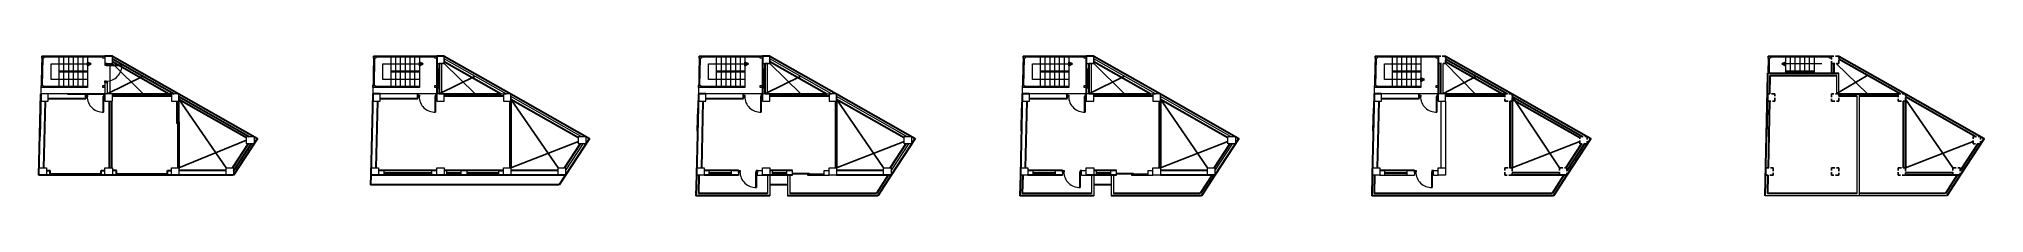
# Model space of a CAD drawing. Header units: inches. Extents: x 155573 to 159242, y -31346 to -31081.
import ezdxf

# ---------------------------------------------------------------- set-up
doc = ezdxf.new("R2010")
doc.units = ezdxf.units.IN
doc.header["$LTSCALE"] = 5
doc.header["$MEASUREMENT"] = 0
doc.linetypes.add('HIDDEN', pattern=[0.375, 0.25, -0.125])
for name, color, linetype, lineweight in [('A-WALL', 7, 'Continuous', 9), ('DOOR', 62, 'Continuous', 0), ('Dw', 2, 'Continuous', 18)]:
    doc.layers.add(name, color=color, linetype=linetype, lineweight=lineweight)
doc.layers.add('WALL', color=7, linetype='Continuous')

# ---------------------------------------------------------------- blocks, each defined once
blk = doc.blocks.new('A$C27B36B59')
at = {"layer": 'DOOR'}
for p, q in [((0, 4), (0, 0)), ((2.5, 4), (0, 4)), ((0, 0), (3, 0)), ((2.5, 2.5), (2.5, 4)), ((3, 2.5), (2.5, 2.5)), ((3, 0), (3, 2.5))]:
    blk.add_line(p, q, dxfattribs=at)
for centre, radius, start, end in [((-1.4, -0.5), 4.75, 22.1411, 72.838), ((1.3, 2.1), 1.64, 45.138, 144.8948), ((2.2, 0.3), 2.49, 83.3149, 152.658), ((0.1, 0.4), 2.05, 349.4875, 93.6805), ((2, -0.5), 2.01, 58.7447, 166.495), ((-0.1, 0.3), 1.13, 343.542, 86.947), ((2.1, -0.4), 1.17, 38.2816, 160.1519)]:
    blk.add_arc(centre, radius, start, end, dxfattribs=at)
blk = doc.blocks.new('D2')
at = {"layer": 'DOOR'}
for p, q in [((74474, 24047.6), (74474, 24018.1)), ((74474, 24047.6), (74475.5, 24047.6)), ((74475.5, 24047.6), (74475.5, 24018.1))]:
    blk.add_line(p, q, dxfattribs=at)
blk.add_arc((74474, 24047.6), 29.5, 180, 272.9146, dxfattribs=at)
at = {"layer": 'DOOR', "xscale": -1, "rotation": 180}
blk.add_blockref('A$C27B36B59', (74442, 24050.1), dxfattribs=at)
at = {"layer": 'DOOR', "rotation": 180}
blk.add_blockref('A$C27B36B59', (74478, 24050.1), dxfattribs=at)

msp = doc.modelspace()

# ---------------------------------------------------------------- hatches: boundary and pattern name
at = {"ltscale": 5}
for points in [[(155664.4, -31099.8), (155664.4, -31092.8), (155671.3, -31096.3)], [(156290.5, -31099.8), (156290.5, -31092.8), (156297.4, -31096.3)], [(156904.7, -31099.8), (156904.7, -31092.8), (156911.6, -31096.3)], [(157515.7, -31099.8), (157515.7, -31092.8), (157522.6, -31096.3)], [(158867.4, -31099.8), (158867.4, -31092.8), (158860.5, -31096.3)], [(158179.5, -31129.5), (158179.5, -31122.4), (158186.4, -31126)]]:
    msp.add_hatch(color=256, dxfattribs=at).paths.add_polyline_path(points)

# ---------------------------------------------------------------- linework, layer by layer
for p, q in [((155664.4, -31099.8, -72.7), (155664.4, -31092.8, -72.7)), ((155664.4, -31092.8, -72.7), (155671.3, -31096.3, -72.7)), ((155671.3, -31096.3, -72.7), (155664.4, -31099.8, -72.7)), ((156290.5, -31099.8, -72.7), (156290.5, -31092.8, -72.7)), ((156290.5, -31092.8, -72.7), (156297.4, -31096.3, -72.7)), ((156297.4, -31096.3, -72.7), (156290.5, -31099.8, -72.7)), ((156904.7, -31099.8, -72.7), (156904.7, -31092.8, -72.7)), ((156904.7, -31092.8, -72.7), (156911.6, -31096.3, -72.7)), ((156911.6, -31096.3, -72.7), (156904.7, -31099.8, -72.7)), ((157515.7, -31099.8, -72.7), (157515.7, -31092.8, -72.7)), ((157515.7, -31092.8, -72.7), (157522.6, -31096.3, -72.7)), ((157522.6, -31096.3, -72.7), (157515.7, -31099.8, -72.7)), ((158867.4, -31092.8, -72.7), (158860.5, -31096.3, -72.7)), ((158860.5, -31096.3, -72.7), (158867.4, -31099.8, -72.7)), ((158867.4, -31099.8, -72.7), (158867.4, -31092.8, -72.7)), ((158179.5, -31129.5, -72.7), (158179.5, -31122.4, -72.7)), ((158179.5, -31122.4, -72.7), (158186.4, -31126, -72.7)), ((158186.4, -31126, -72.7), (158179.5, -31129.5, -72.7))]:
    msp.add_line(p, q, dxfattribs=at)
at = {"layer": 'A-WALL', "ltscale": 5}
for p, q in [((155578.2, -31081.5, -72.7), (155576.5, -31152.9, -72.7)), ((155697.4, -31081.5, -72.7), (155578.2, -31081.5, -72.7)), ((155580.1, -31085.5, -72.7), (155578.9, -31136.9, -72.7)), ((155693.4, -31083.5, -72.7), (155582.2, -31083.5, -72.7)), ((155595.8, -31126, -72.7), (155595.8, -31096.3, -72.7)), ((155595.8, -31096.3, -72.7), (155664.4, -31096.3, -72.7)), ((155610.4, -31081.5, -72.7), (155610.4, -31140.9, -72.7)), ((155664.4, -31110.2, -72.7), (155610.4, -31110.2, -72.7)), ((155664.4, -31111.2, -72.7), (155610.4, -31111.2, -72.7)), ((155664.4, -31112.2, -72.7), (155610.4, -31112.2, -72.7)), ((155619.4, -31081.5, -72.7), (155619.4, -31140.9, -72.7)), ((155628.4, -31081.5, -72.7), (155628.4, -31140.9, -72.7)), ((155637.4, -31081.5, -72.7), (155637.4, -31140.9, -72.7)), ((155646.4, -31081.5, -72.7), (155646.4, -31140.9, -72.7)), ((155655.4, -31081.5, -72.7), (155655.4, -31140.9, -72.7)), ((155664.4, -31081.5, -72.7), (155664.4, -31111.2, -72.7)), ((155664.4, -31111.2, -72.7), (155664.4, -31140.9, -72.7)), ((155706.4, -31095.5, -72.7), (155706.4, -31152.9, -72.7)), ((156204.3, -31081.5, -72.7), (156202.6, -31152.9, -72.7)), ((156323.5, -31081.5, -72.7), (156204.3, -31081.5, -72.7)), ((156206.2, -31085.5, -72.7), (156205, -31136.9, -72.7)), ((156319.5, -31083.5, -72.7), (156208.3, -31083.5, -72.7)), ((156221.9, -31126, -72.7), (156221.9, -31096.3, -72.7)), ((156221.9, -31096.3, -72.7), (156290.5, -31096.3, -72.7)), ((156236.5, -31081.5, -72.7), (156236.5, -31140.9, -72.7)), ((156290.5, -31110.2, -72.7), (156236.5, -31110.2, -72.7)), ((156290.5, -31111.2, -72.7), (156236.5, -31111.2, -72.7)), ((156290.5, -31112.2, -72.7), (156236.5, -31112.2, -72.7)), ((156245.5, -31081.5, -72.7), (156245.5, -31140.9, -72.7)), ((156254.5, -31081.5, -72.7), (156254.5, -31140.9, -72.7)), ((156263.5, -31081.5, -72.7), (156263.5, -31140.9, -72.7)), ((156272.5, -31081.5, -72.7), (156272.5, -31140.9, -72.7)), ((156281.5, -31081.5, -72.7), (156281.5, -31140.9, -72.7)), ((156290.5, -31081.5, -72.7), (156290.5, -31111.2, -72.7)), ((156290.5, -31111.2, -72.7), (156290.5, -31140.9, -72.7)), ((156328, -31106.2, -72.7), (156323.5, -31106.2, -72.7)), ((156332.5, -31095.5, -72.7), (156332.5, -31152.9, -72.7)), ((156818.5, -31081.5, -72.7), (156816.8, -31152.9, -72.7)), ((156937.7, -31081.5, -72.7), (156818.5, -31081.5, -72.7)), ((156820.4, -31085.5, -72.7), (156819.2, -31136.9, -72.7)), ((156933.7, -31083.5, -72.7), (156822.5, -31083.5, -72.7)), ((156836.1, -31126, -72.7), (156836.1, -31096.3, -72.7)), ((156836.1, -31096.3, -72.7), (156904.7, -31096.3, -72.7)), ((156850.7, -31081.5, -72.7), (156850.7, -31140.9, -72.7)), ((156904.7, -31110.2, -72.7), (156850.7, -31110.2, -72.7)), ((156904.7, -31111.2, -72.7), (156850.7, -31111.2, -72.7)), ((156904.7, -31112.2, -72.7), (156850.7, -31112.2, -72.7)), ((156859.7, -31081.5, -72.7), (156859.7, -31140.9, -72.7)), ((156868.7, -31081.5, -72.7), (156868.7, -31140.9, -72.7)), ((156877.7, -31081.5, -72.7), (156877.7, -31140.9, -72.7)), ((156886.7, -31081.5, -72.7), (156886.7, -31140.9, -72.7)), ((156895.7, -31081.5, -72.7), (156895.7, -31140.9, -72.7)), ((156904.7, -31081.5, -72.7), (156904.7, -31111.2, -72.7)), ((156904.7, -31111.2, -72.7), (156904.7, -31140.9, -72.7)), ((156942.2, -31106.2, -72.7), (156937.7, -31106.2, -72.7)), ((156946.7, -31095.5, -72.7), (156946.7, -31152.9, -72.7)), ((157429.5, -31081.5, -72.7), (157427.8, -31152.9, -72.7)), ((157548.7, -31081.5, -72.7), (157429.5, -31081.5, -72.7)), ((157431.4, -31085.5, -72.7), (157430.2, -31136.9, -72.7)), ((157544.7, -31083.5, -72.7), (157433.5, -31083.5, -72.7)), ((157447.1, -31126, -72.7), (157447.1, -31096.3, -72.7)), ((157447.1, -31096.3, -72.7), (157515.7, -31096.3, -72.7)), ((157461.7, -31081.5, -72.7), (157461.7, -31140.9, -72.7)), ((157515.7, -31110.2, -72.7), (157461.7, -31110.2, -72.7)), ((157515.7, -31111.2, -72.7), (157461.7, -31111.2, -72.7)), ((157515.7, -31112.2, -72.7), (157461.7, -31112.2, -72.7)), ((157470.7, -31081.5, -72.7), (157470.7, -31140.9, -72.7)), ((157479.7, -31081.5, -72.7), (157479.7, -31140.9, -72.7)), ((157488.7, -31081.5, -72.7), (157488.7, -31140.9, -72.7)), ((157497.7, -31081.5, -72.7), (157497.7, -31140.9, -72.7)), ((157506.7, -31081.5, -72.7), (157506.7, -31140.9, -72.7)), ((157515.7, -31081.5, -72.7), (157515.7, -31111.2, -72.7)), ((157515.7, -31111.2, -72.7), (157515.7, -31140.9, -72.7)), ((157553.2, -31106.2, -72.7), (157548.7, -31106.2, -72.7)), ((157557.7, -31095.5, -72.7), (157557.7, -31152.9, -72.7)), ((158093.3, -31081.5, -72.7), (158091.6, -31152.9, -72.7)), ((158212.5, -31081.5, -72.7), (158093.3, -31081.5, -72.7)), ((158095.2, -31085.5, -72.7), (158094, -31136.9, -72.7)), ((158208.5, -31083.5, -72.7), (158097.3, -31083.5, -72.7)), ((158110.9, -31126, -72.7), (158110.9, -31096.3, -72.7)), ((158110.9, -31096.3, -72.7), (158179.5, -31096.3, -72.7)), ((158125.5, -31081.5, -72.7), (158125.5, -31140.9, -72.7)), ((158179.5, -31110.2, -72.7), (158125.5, -31110.2, -72.7)), ((158179.5, -31111.2, -72.7), (158125.5, -31111.2, -72.7)), ((158179.5, -31112.2, -72.7), (158125.5, -31112.2, -72.7)), ((158134.5, -31081.5, -72.7), (158134.5, -31140.9, -72.7)), ((158143.5, -31081.5, -72.7), (158143.5, -31140.9, -72.7)), ((158152.5, -31081.5, -72.7), (158152.5, -31140.9, -72.7)), ((158161.5, -31081.5, -72.7), (158161.5, -31140.9, -72.7)), ((158170.5, -31081.5, -72.7), (158170.5, -31140.9, -72.7)), ((158179.5, -31081.5, -72.7), (158179.5, -31111.2, -72.7)), ((158179.5, -31111.2, -72.7), (158179.5, -31140.9, -72.7)), ((158221.5, -31095.5, -72.7), (158221.5, -31152.9, -72.7)), ((158835.2, -31081.5, -72.7), (158833.5, -31152.9, -72.7)), ((158954.4, -31081.5, -72.7), (158835.2, -31081.5, -72.7)), ((158837.1, -31085.5, -72.7), (158836.5, -31113.9, -72.7)), ((158950.4, -31083.5, -72.7), (158839.2, -31083.5, -72.7)), ((158867.4, -31081.5, -72.7), (158867.4, -31113.9, -72.7)), ((158936, -31096.3, -72.7), (158867.4, -31096.3, -72.7)), ((158921.4, -31110.2, -72.7), (158867.4, -31110.2, -72.7)), ((158921.4, -31111.2, -72.7), (158867.4, -31111.2, -72.7)), ((158921.4, -31112.2, -72.7), (158867.4, -31112.2, -72.7)), ((158876.4, -31081.5, -72.7), (158876.4, -31113.9, -72.7)), ((158885.4, -31081.5, -72.7), (158885.4, -31113.9, -72.7)), ((158894.4, -31081.5, -72.7), (158894.4, -31113.9, -72.7)), ((158903.4, -31081.5, -72.7), (158903.4, -31113.9, -72.7)), ((158912.4, -31081.5, -72.7), (158912.4, -31113.9, -72.7)), ((158921.4, -31081.5, -72.7), (158921.4, -31111.2, -72.7)), ((158921.4, -31111.2, -72.7), (158921.4, -31113.9, -72.7)), ((158968.4, -31152.9, -72.7), (158968.4, -31113.9, -72.7)), ((155590.5, -31152.9, -72.7), (155576.5, -31152.9, -72.7)), ((155697.4, -31152.9, -72.7), (155576.5, -31152.9, -72.7)), ((155664.4, -31140.9, -72.7), (155576.8, -31140.9, -72.7)), ((155664.4, -31138.9, -72.7), (155580.9, -31138.9, -72.7)), ((155664.4, -31126, -72.7), (155595.8, -31126, -72.7)), ((155697.4, -31140.9, -72.7), (155693.4, -31140.9, -72.7)), ((155697.4, -31131.5, -72.7), (155697.4, -31166.9, -72.7)), ((155701.9, -31131.5, -72.7), (155701.9, -31152.9, -72.7)), ((156323.5, -31152.9, -72.7), (156202.6, -31152.9, -72.7)), ((156290.5, -31140.9, -72.7), (156202.9, -31140.9, -72.7)), ((156290.5, -31138.9, -72.7), (156207, -31138.9, -72.7)), ((156290.5, -31126, -72.7), (156221.9, -31126, -72.7)), ((156323.5, -31140.9, -72.7), (156319.5, -31140.9, -72.7)), ((156328, -31142.2, -72.7), (156323.5, -31142.2, -72.7)), ((156357.3, -31157.4, -72.7), (156357.3, -31152.9, -72.7)), ((156429.3, -31157.4, -72.7), (156429.3, -31152.9, -72.7)), ((156937.7, -31152.9, -72.7), (156816.8, -31152.9, -72.7)), ((156904.7, -31140.9, -72.7), (156817.1, -31140.9, -72.7)), ((156904.7, -31138.9, -72.7), (156821.2, -31138.9, -72.7)), ((156904.7, -31126, -72.7), (156836.1, -31126, -72.7)), ((156937.7, -31140.9, -72.7), (156933.7, -31140.9, -72.7)), ((156942.2, -31142.2, -72.7), (156937.7, -31142.2, -72.7)), ((156971.5, -31157.4, -72.7), (156971.5, -31152.9, -72.7)), ((157043.5, -31157.4, -72.7), (157043.5, -31152.9, -72.7)), ((157548.7, -31152.9, -72.7), (157427.8, -31152.9, -72.7)), ((157515.7, -31140.9, -72.7), (157428.1, -31140.9, -72.7)), ((157515.7, -31138.9, -72.7), (157432.2, -31138.9, -72.7)), ((157515.7, -31126, -72.7), (157447.1, -31126, -72.7)), ((157548.7, -31140.9, -72.7), (157544.7, -31140.9, -72.7)), ((157553.2, -31142.2, -72.7), (157548.7, -31142.2, -72.7)), ((157582.5, -31157.4, -72.7), (157582.5, -31152.9, -72.7)), ((157654.5, -31157.4, -72.7), (157654.5, -31152.9, -72.7)), ((158212.5, -31152.9, -72.7), (158091.6, -31152.9, -72.7)), ((158179.5, -31140.9, -72.7), (158091.9, -31140.9, -72.7)), ((158179.5, -31138.9, -72.7), (158096, -31138.9, -72.7)), ((158179.5, -31126, -72.7), (158110.9, -31126, -72.7)), ((158212.5, -31140.9, -72.7), (158208.5, -31140.9, -72.7)), ((158964.4, -31152.9, -72.7), (158964.4, -31118.4, -72.7)), ((159007.4, -31346.2, -72.7), (159007.4, -31152.9, -72.7)), ((155833, -31208.9, -72.7), (155833, -31166.9, -72.7)), ((155833, -31166.9, -72.7), (155835, -31166.9, -72.7)), ((155833, -31169.9, -72.7), (155835, -31169.9, -72.7)), ((155835, -31166.9, -72.7), (155835, -31208.9, -72.7)), ((158217.5, -31166.9, -72.7), (158217.5, -31293.2, -72.7)), ((158226.5, -31166.9, -72.7), (158226.5, -31293.2, -72.7)), ((159002.9, -31341.7, -72.7), (159002.9, -31157.4, -72.7)), ((155835, -31205.9, -72.7), (155833, -31205.9, -72.7)), ((155835, -31208.9, -72.7), (155833, -31208.9, -72.7)), ((155835, -31205.9, -72.7), (155837, -31205.9, -72.7)), ((157191.2, -31222.8, -72.7), (157209.8, -31233.4, -72.7)), ((156223.3, -31298.2, -72.7), (156223.3, -31307.2, -72.7)), ((156313.5, -31298.2, -72.7), (156313.5, -31307.2, -72.7)), ((156342, -31298.2, -72.7), (156342, -31307.2, -72.7)), ((156369, -31298.2, -72.7), (156369, -31307.2, -72.7)), ((156380.1, -31298.2, -72.7), (156380.1, -31307.2, -72.7)), ((156440.1, -31298.2, -72.7), (156440.1, -31307.2, -72.7)), ((156836.5, -31298.2, -72.7), (156836.5, -31307.2, -72.7)), ((156878.7, -31298.2, -72.7), (156878.7, -31307.2, -72.7)), ((156892.7, -31298.2, -72.7), (156892.7, -31307.2, -72.7)), ((156928.7, -31298.2, -72.7), (156937.7, -31298.2, -72.7)), ((156928.7, -31307.2, -72.7), (156928.7, -31298.2, -72.7)), ((156956.2, -31298.2, -72.7), (156956.2, -31307.2, -72.7)), ((156983.2, -31298.2, -72.7), (156983.2, -31307.2, -72.7)), ((156994.3, -31307.2, -72.7), (156994.3, -31298.2, -72.7)), ((157054.3, -31298.2, -72.7), (157063.3, -31298.2, -72.7)), ((157054.3, -31307.2, -72.7), (157054.3, -31298.2, -72.7)), ((157447.5, -31298.2, -72.7), (157447.5, -31307.2, -72.7)), ((157489.7, -31298.2, -72.7), (157489.7, -31307.2, -72.7)), ((157503.7, -31298.2, -72.7), (157503.7, -31307.2, -72.7)), ((157539.7, -31298.2, -72.7), (157548.7, -31298.2, -72.7)), ((157539.7, -31307.2, -72.7), (157539.7, -31298.2, -72.7)), ((157567.2, -31298.2, -72.7), (157567.2, -31307.2, -72.7)), ((157594.2, -31298.2, -72.7), (157594.2, -31307.2, -72.7)), ((157605.3, -31307.2, -72.7), (157605.3, -31298.2, -72.7)), ((157665.3, -31298.2, -72.7), (157674.3, -31298.2, -72.7)), ((157665.3, -31307.2, -72.7), (157665.3, -31298.2, -72.7)), ((158111.3, -31298.2, -72.7), (158111.3, -31307.2, -72.7)), ((158153.5, -31298.2, -72.7), (158153.5, -31307.2, -72.7)), ((158167.5, -31298.2, -72.7), (158167.5, -31307.2, -72.7)), ((158203.5, -31298.2, -72.7), (158212.5, -31298.2, -72.7)), ((158203.5, -31307.2, -72.7), (158203.5, -31298.2, -72.7)), ((156813.5, -31307.2, -72.7), (156813.2, -31307.2, -72.7)), ((156928.7, -31307.2, -72.7), (156937.7, -31307.2, -72.7)), ((156947.2, -31307.2, -72.7), (156947.2, -31341.7, -72.7)), ((156951.7, -31307.2, -72.7), (156951.7, -31346.2, -72.7)), ((156984.7, -31307.2, -72.7), (156984.7, -31346.2, -72.7)), ((156989.2, -31307.2, -72.7), (156989.2, -31341.7, -72.7)), ((156994.3, -31303.2, -72.7), (157025.8, -31303.2, -72.7)), ((157054.3, -31305.2, -72.7), (156994.3, -31305.2, -72.7)), ((156997.3, -31305.2, -72.7), (156997.3, -31303.2, -72.7)), ((157022.8, -31305.2, -72.7), (157022.8, -31307.2, -72.7)), ((157025.8, -31305.2, -72.7), (157022.8, -31305.2, -72.7)), ((157022.8, -31307.2, -72.7), (157054.3, -31307.2, -72.7)), ((157023.8, -31303.2, -72.7), (157023.8, -31305.2, -72.7)), ((157024.8, -31305.2, -72.7), (157024.8, -31307.2, -72.7)), ((157025.8, -31303.2, -72.7), (157025.8, -31305.2, -72.7)), ((157051.3, -31307.2, -72.7), (157051.3, -31305.2, -72.7)), ((157054.3, -31307.2, -72.7), (157063.3, -31307.2, -72.7)), ((157424.5, -31307.2, -72.7), (157424.2, -31307.2, -72.7)), ((157539.7, -31307.2, -72.7), (157548.7, -31307.2, -72.7)), ((157558.2, -31307.2, -72.7), (157558.2, -31341.7, -72.7)), ((157562.7, -31307.2, -72.7), (157562.7, -31346.2, -72.7)), ((157595.7, -31307.2, -72.7), (157595.7, -31346.2, -72.7)), ((157600.2, -31307.2, -72.7), (157600.2, -31341.7, -72.7)), ((157605.3, -31303.2, -72.7), (157636.8, -31303.2, -72.7)), ((157665.3, -31305.2, -72.7), (157605.3, -31305.2, -72.7)), ((157608.3, -31305.2, -72.7), (157608.3, -31303.2, -72.7)), ((157633.8, -31305.2, -72.7), (157633.8, -31307.2, -72.7)), ((157636.8, -31305.2, -72.7), (157633.8, -31305.2, -72.7)), ((157633.8, -31307.2, -72.7), (157665.3, -31307.2, -72.7)), ((157634.8, -31303.2, -72.7), (157634.8, -31305.2, -72.7)), ((157635.8, -31305.2, -72.7), (157635.8, -31307.2, -72.7)), ((157636.8, -31303.2, -72.7), (157636.8, -31305.2, -72.7)), ((157662.3, -31307.2, -72.7), (157662.3, -31305.2, -72.7)), ((157665.3, -31307.2, -72.7), (157674.3, -31307.2, -72.7)), ((158088.3, -31307.2, -72.7), (158088, -31307.2, -72.7)), ((158102.3, -31307.2, -72.7), (158167.5, -31307.2, -72.7)), ((158203.5, -31307.2, -72.7), (158212.5, -31307.2, -72.7)), ((159171.8, -31346.2, -72.7), (158829, -31346.2, -72.7))]:
    msp.add_line(p, q, dxfattribs=at)
at = {"layer": 'A-WALL', "lineweight": 30}
for p, q in [((155711.4, -31081.5, -72.7), (155697.4, -31081.5, -72.7)), ((155711.4, -31081.5, -72.7), (155837, -31152.9, -72.7)), ((155711.4, -31086.7, -72.7), (155827.8, -31152.9, -72.7)), ((155711.4, -31091.8, -72.7), (155818.7, -31152.9, -72.7)), ((156323.5, -31081.5, -72.7), (156323.5, -31152.9, -72.7)), ((156337.5, -31081.5, -72.7), (156323.5, -31081.5, -72.7)), ((156328, -31095.5, -72.7), (156328, -31152.9, -72.7)), ((156328, -31095.5, -72.7), (156328, -31152.9, -72.7)), ((156337.5, -31081.5, -72.7), (156463.1, -31152.9, -72.7)), ((156337.5, -31091.8, -72.7), (156444.9, -31152.9, -72.7)), ((156937.7, -31081.5, -72.7), (156937.7, -31152.9, -72.7)), ((156951.7, -31081.5, -72.7), (156937.7, -31081.5, -72.7)), ((156942.2, -31095.5, -72.7), (156942.2, -31152.9, -72.7)), ((156942.2, -31095.5, -72.7), (156942.2, -31152.9, -72.7)), ((156951.7, -31081.5, -72.7), (157077.3, -31152.9, -72.7)), ((156951.7, -31091.8, -72.7), (157059.1, -31152.9, -72.7)), ((157548.7, -31081.5, -72.7), (157548.7, -31152.9, -72.7)), ((157562.7, -31081.5, -72.7), (157548.7, -31081.5, -72.7)), ((157553.2, -31095.5, -72.7), (157553.2, -31152.9, -72.7)), ((157553.2, -31095.5, -72.7), (157553.2, -31152.9, -72.7)), ((157562.7, -31081.5, -72.7), (157688.3, -31152.9, -72.7)), ((157562.7, -31091.8, -72.7), (157670.1, -31152.9, -72.7)), ((158212.5, -31081.5, -72.7), (158212.5, -31152.9, -72.7)), ((158212.5, -31095.5, -72.7), (158212.5, -31152.9, -72.7)), ((158217, -31095.5, -72.7), (158217, -31152.9, -72.7)), ((158226.5, -31081.5, -72.7), (158352.1, -31152.9, -72.7)), ((158226.5, -31086.7, -72.7), (158343, -31152.9, -72.7)), ((158226.5, -31091.8, -72.7), (158333.9, -31152.9, -72.7)), ((158833.5, -31152.9, -72.7), (158834.5, -31113.9, -72.7)), ((158834.5, -31113.9, -72.7), (158968.4, -31113.9, -72.7)), ((158954.4, -31095.5, -72.7), (158954.4, -31113.9, -72.7)), ((158958.9, -31095.5, -72.7), (158958.9, -31113.9, -72.7)), ((158968.4, -31081.5, -72.7), (159094, -31152.9, -72.7)), ((158968.4, -31086.7, -72.7), (159084.9, -31152.9, -72.7)), ((155572.8, -31307.2, -72.7), (155576.5, -31152.9, -72.7)), ((155576.5, -31152.9, -72.7), (155574.6, -31233.8, -72.7)), ((155626.5, -31152.9, -72.7), (155697.4, -31152.9, -72.7)), ((155661.4, -31161.9, -72.7), (155661.4, -31152.9, -72.7)), ((155701.9, -31131.5, -72.7), (155697.4, -31131.5, -72.7)), ((155711.4, -31152.9, -72.7), (155823, -31152.9, -72.7)), ((155837, -31152.9, -72.7), (155985.2, -31237.2, -72.7)), ((156202.6, -31152.9, -72.7), (156199, -31307.2, -72.7)), ((156216.6, -31152.9, -72.7), (156202.6, -31152.9, -72.7)), ((156287.5, -31161.9, -72.7), (156287.5, -31152.9, -72.7)), ((156337.5, -31152.9, -72.7), (156444.9, -31152.9, -72.7)), ((156463.1, -31152.9, -72.7), (156611.3, -31237.2, -72.7)), ((156816.8, -31152.9, -72.7), (156813.2, -31307.2, -72.7)), ((156830.8, -31152.9, -72.7), (156816.8, -31152.9, -72.7)), ((156901.7, -31161.9, -72.7), (156901.7, -31152.9, -72.7)), ((156951.7, -31152.9, -72.7), (157059.1, -31152.9, -72.7)), ((157077.3, -31152.9, -72.7), (157225.5, -31237.2, -72.7)), ((157427.8, -31152.9, -72.7), (157424.2, -31307.2, -72.7)), ((157441.8, -31152.9, -72.7), (157427.8, -31152.9, -72.7)), ((157512.7, -31161.9, -72.7), (157512.7, -31152.9, -72.7)), ((157562.7, -31152.9, -72.7), (157670.1, -31152.9, -72.7)), ((157688.3, -31152.9, -72.7), (157836.5, -31237.2, -72.7)), ((158091.6, -31152.9, -72.7), (158088, -31307.2, -72.7)), ((158105.6, -31152.9, -72.7), (158091.6, -31152.9, -72.7)), ((158105.6, -31152.9, -72.7), (158091.6, -31152.9, -72.7)), ((158176.5, -31161.9, -72.7), (158176.5, -31152.9, -72.7)), ((158226.5, -31152.9, -72.7), (158338.1, -31152.9, -72.7)), ((158352.1, -31152.9, -72.7), (158500.3, -31237.2, -72.7)), ((158829, -31346.2, -72.7), (158834.4, -31116.8, -72.7)), ((158833.5, -31152.9, -72.7), (158831.6, -31233.8, -72.7)), ((158838, -31152.9, -72.7), (158838.9, -31118.4, -72.7)), ((158838.9, -31118.4, -72.7), (158964.4, -31118.4, -72.7)), ((158968.4, -31152.9, -72.7), (159080, -31152.9, -72.7)), ((159094, -31152.9, -72.7), (159242.2, -31237.2, -72.7)), ((155582.2, -31293.2, -72.7), (155585.2, -31166.9, -72.7)), ((155590.5, -31161.9, -72.7), (155661.4, -31161.9, -72.7)), ((155705.1, -31166.9, -72.7), (155705.1, -31293.2, -72.7)), ((155709.6, -31166.9, -72.7), (155709.6, -31293.2, -72.7)), ((155823, -31157.4, -72.7), (155711.4, -31157.4, -72.7)), ((155835, -31166.9, -72.7), (155835, -31293.2, -72.7)), ((155837, -31158.1, -72.7), (155969.5, -31233.4, -72.7)), ((155837, -31163.2, -72.7), (155964.6, -31235.8, -72.7)), ((156211.3, -31166.9, -72.7), (156208.3, -31293.2, -72.7)), ((156216.6, -31161.9, -72.7), (156287.5, -31161.9, -72.7)), ((156449.1, -31157.4, -72.7), (156337.5, -31157.4, -72.7)), ((156461.1, -31166.9, -72.7), (156461.1, -31293.7, -72.7)), ((156463.1, -31163.2, -72.7), (156590.7, -31235.8, -72.7)), ((156463.1, -31166.9, -72.7), (156463.1, -31293.7, -72.7)), ((156815.2, -31222.8, -72.7), (156816.2, -31179.8, -72.7)), ((156825.5, -31166.9, -72.7), (156822.5, -31293.2, -72.7)), ((156830.8, -31161.9, -72.7), (156901.7, -31161.9, -72.7)), ((157063.3, -31157.4, -72.7), (156951.7, -31157.4, -72.7)), ((157075.3, -31166.9, -72.7), (157075.3, -31293.7, -72.7)), ((157077.3, -31163.2, -72.7), (157204.9, -31235.8, -72.7)), ((157077.3, -31166.9, -72.7), (157077.3, -31293.7, -72.7)), ((157426.2, -31222.8, -72.7), (157427.2, -31179.8, -72.7)), ((157436.5, -31166.9, -72.7), (157433.5, -31293.2, -72.7)), ((157441.8, -31161.9, -72.7), (157512.7, -31161.9, -72.7)), ((157674.3, -31157.4, -72.7), (157562.7, -31157.4, -72.7)), ((157686.3, -31166.9, -72.7), (157686.3, -31293.7, -72.7)), ((157688.3, -31163.2, -72.7), (157815.9, -31235.8, -72.7)), ((157688.3, -31166.9, -72.7), (157688.3, -31293.7, -72.7)), ((158090, -31222.8, -72.7), (158091, -31179.8, -72.7)), ((158100.3, -31166.9, -72.7), (158097.3, -31293.2, -72.7)), ((158105.6, -31161.9, -72.7), (158176.5, -31161.9, -72.7)), ((158338.1, -31157.4, -72.7), (158226.5, -31157.4, -72.7)), ((158347.6, -31166.9, -72.7), (158347.6, -31293.7, -72.7)), ((158352.1, -31158.1, -72.7), (158484.6, -31233.4, -72.7)), ((158352.1, -31163.2, -72.7), (158479.7, -31235.8, -72.7)), ((158352.1, -31166.9, -72.7), (158352.1, -31293.7, -72.7)), ((158837.7, -31166.9, -72.7), (158834.7, -31293.2, -72.7)), ((159002.9, -31157.4, -72.7), (158968.4, -31157.4, -72.7)), ((159080, -31157.4, -72.7), (159007.4, -31157.4, -72.7)), ((159089.5, -31166.9, -72.7), (159089.5, -31293.2, -72.7)), ((159094, -31158.1, -72.7), (159226.5, -31233.4, -72.7)), ((159094, -31166.9, -72.7), (159094, -31293.7, -72.7)), ((155837, -31205.9, -72.7), (155837, -31294.2, -72.7)), ((155967.9, -31247.4, -72.7), (155938.3, -31293.2, -72.7)), ((155985.2, -31237.2, -72.7), (155940, -31307.2, -72.7)), ((155973.2, -31247.4, -72.7), (155940, -31298.9, -72.7)), ((156594, -31247.4, -72.7), (156564.4, -31293.2, -72.7)), ((156611.3, -31237.2, -72.7), (156566.1, -31307.2, -72.7)), ((157208.2, -31247.4, -72.7), (157178.6, -31293.2, -72.7)), ((157225.5, -31237.2, -72.7), (157180.3, -31307.2, -72.7)), ((157819.2, -31247.4, -72.7), (157789.6, -31293.2, -72.7)), ((157836.5, -31237.2, -72.7), (157791.3, -31307.2, -72.7)), ((158483, -31247.4, -72.7), (158453.4, -31293.2, -72.7)), ((158500.3, -31237.2, -72.7), (158455.1, -31307.2, -72.7)), ((158488.4, -31247.4, -72.7), (158455.1, -31298.9, -72.7)), ((159242.2, -31237.2, -72.7), (159197, -31307.2, -72.7)), ((159230.3, -31247.4, -72.7), (159197, -31298.9, -72.7)), ((155587.2, -31298.2, -72.7), (155594.3, -31298.2, -72.7)), ((155594.3, -31307.2, -72.7), (155594.3, -31298.2, -72.7)), ((155690.3, -31307.2, -72.7), (155690.3, -31298.2, -72.7)), ((155690.3, -31298.2, -72.7), (155697.4, -31298.2, -72.7)), ((155719.2, -31298.2, -72.7), (155711.4, -31298.2, -72.7)), ((155719.2, -31307.2, -72.7), (155719.2, -31298.2, -72.7)), ((155815.2, -31307.2, -72.7), (155815.2, -31298.2, -72.7)), ((155815.2, -31298.2, -72.7), (155823, -31298.2, -72.7)), ((155926, -31298.2, -72.7), (155837, -31298.2, -72.7)), ((156323.5, -31298.2, -72.7), (156213.3, -31298.2, -72.7)), ((156449.1, -31298.2, -72.7), (156337.5, -31298.2, -72.7)), ((156345.3, -31298.2, -72.7), (156337.5, -31298.2, -72.7)), ((156441.3, -31298.2, -72.7), (156449.1, -31298.2, -72.7)), ((156552.1, -31298.2, -72.7), (156463.1, -31298.2, -72.7)), ((156892.7, -31298.2, -72.7), (156827.5, -31298.2, -72.7)), ((156994.3, -31298.2, -72.7), (156951.7, -31298.2, -72.7)), ((157166.3, -31298.2, -72.7), (157077.3, -31298.2, -72.7)), ((157503.7, -31298.2, -72.7), (157438.5, -31298.2, -72.7)), ((157605.3, -31298.2, -72.7), (157562.7, -31298.2, -72.7)), ((157777.3, -31298.2, -72.7), (157688.3, -31298.2, -72.7)), ((158167.5, -31298.2, -72.7), (158102.3, -31298.2, -72.7)), ((155939.3, -31307.2, -72.7), (155572.8, -31307.2, -72.7)), ((155939.3, -31307.2, -72.7), (155572.8, -31307.2, -72.7)), ((155690.3, -31305.2, -72.7), (155594.3, -31305.2, -72.7)), ((155815.2, -31305.2, -72.7), (155719.2, -31305.2, -72.7)), ((156199, -31307.2, -72.7), (156198.5, -31325.2, -72.7)), ((156554.4, -31325.2, -72.7), (156198.5, -31325.2, -72.7)), ((156566.1, -31307.2, -72.7), (156199, -31307.2, -72.7)), ((156566.1, -31307.2, -72.7), (156554.4, -31325.2, -72.7)), ((156813.2, -31307.2, -72.7), (156812.2, -31346.2, -72.7)), ((156817.7, -31307.2, -72.7), (156816.9, -31341.7, -72.7)), ((156892.7, -31307.2, -72.7), (156827.5, -31307.2, -72.7)), ((156994.3, -31307.2, -72.7), (156937.7, -31307.2, -72.7)), ((156984.7, -31325.2, -72.7), (156951.7, -31325.2, -72.7)), ((157180.3, -31307.2, -72.7), (157077.3, -31307.2, -72.7)), ((157174.9, -31307.2, -72.7), (157152.6, -31341.7, -72.7)), ((157180.3, -31307.2, -72.7), (157155.1, -31346.2, -72.7)), ((157424.2, -31307.2, -72.7), (157423.2, -31346.2, -72.7)), ((157428.7, -31307.2, -72.7), (157427.9, -31341.7, -72.7)), ((157503.7, -31307.2, -72.7), (157438.5, -31307.2, -72.7)), ((157605.3, -31307.2, -72.7), (157548.7, -31307.2, -72.7)), ((157595.7, -31325.2, -72.7), (157562.7, -31325.2, -72.7)), ((157791.3, -31307.2, -72.7), (157688.3, -31307.2, -72.7)), ((157785.9, -31307.2, -72.7), (157763.6, -31341.7, -72.7)), ((157791.3, -31307.2, -72.7), (157766.1, -31346.2, -72.7)), ((158088, -31307.2, -72.7), (158087, -31346.2, -72.7)), ((158092.5, -31307.2, -72.7), (158091.6, -31341.7, -72.7)), ((158441.1, -31302.7, -72.7), (158352.1, -31302.7, -72.7)), ((158455.1, -31307.2, -72.7), (158352.1, -31307.2, -72.7)), ((158449.7, -31307.2, -72.7), (158427.4, -31341.7, -72.7)), ((158455.1, -31307.2, -72.7), (158429.9, -31346.2, -72.7)), ((158834.4, -31307.2, -72.7), (158833.6, -31341.7, -72.7)), ((159183, -31302.7, -72.7), (159094, -31302.7, -72.7)), ((159197, -31307.2, -72.7), (159094, -31307.2, -72.7)), ((159191.6, -31307.2, -72.7), (159169.3, -31341.7, -72.7)), ((159197, -31307.2, -72.7), (159171.8, -31346.2, -72.7)), ((156951.7, -31346.2, -72.7), (156812.2, -31346.2, -72.7)), ((156947.2, -31341.7, -72.7), (156816.9, -31341.7, -72.7)), ((157155.1, -31346.2, -72.7), (156984.7, -31346.2, -72.7)), ((157152.6, -31341.7, -72.7), (156989.2, -31341.7, -72.7)), ((157562.7, -31346.2, -72.7), (157423.2, -31346.2, -72.7)), ((157558.2, -31341.7, -72.7), (157427.9, -31341.7, -72.7)), ((157766.1, -31346.2, -72.7), (157595.7, -31346.2, -72.7)), ((157763.6, -31341.7, -72.7), (157600.2, -31341.7, -72.7)), ((158429.9, -31346.2, -72.7), (158087, -31346.2, -72.7)), ((158427.4, -31341.7, -72.7), (158091.6, -31341.7, -72.7)), ((159002.9, -31341.7, -72.7), (158833.6, -31341.7, -72.7)), ((159169.3, -31341.7, -72.7), (159007.4, -31341.7, -72.7))]:
    msp.add_line(p, q, dxfattribs=at)
at = {"layer": 'A-WALL', "ltscale": 5, "elevation": -72.7}
for points in [[(155578.2, -31081.5), (155582.2, -31081.5), (155582.2, -31085.5), (155578.2, -31085.5)], [(155693.4, -31081.5), (155697.4, -31081.5), (155697.4, -31085.5), (155693.4, -31085.5)], [(155697.4, -31095.5), (155711.4, -31095.5), (155711.4, -31081.5), (155697.4, -31081.5)], [(156204.3, -31081.5), (156208.3, -31081.5), (156208.3, -31085.5), (156204.3, -31085.5)], [(156319.5, -31081.5), (156323.5, -31081.5), (156323.5, -31085.5), (156319.5, -31085.5)], [(156323.5, -31095.5), (156337.5, -31095.5), (156337.5, -31081.5), (156323.5, -31081.5)], [(156337.5, -31086.7), (156337.5, -31095.5), (156328, -31095.5), (156328, -31116.9), (156328, -31152.9), (156337.5, -31152.9), (156454, -31152.9)], [(156818.5, -31081.5), (156822.5, -31081.5), (156822.5, -31085.5), (156818.5, -31085.5)], [(156933.7, -31081.5), (156937.7, -31081.5), (156937.7, -31085.5), (156933.7, -31085.5)], [(156937.7, -31095.5), (156951.7, -31095.5), (156951.7, -31081.5), (156937.7, -31081.5)], [(156951.7, -31086.7), (156951.7, -31095.5), (156942.2, -31095.5), (156942.2, -31116.9), (156942.2, -31152.9), (156951.7, -31152.9), (157068.2, -31152.9)], [(157429.5, -31081.5), (157433.5, -31081.5), (157433.5, -31085.5), (157429.5, -31085.5)], [(157544.7, -31081.5), (157548.7, -31081.5), (157548.7, -31085.5), (157544.7, -31085.5)], [(157548.7, -31095.5), (157562.7, -31095.5), (157562.7, -31081.5), (157548.7, -31081.5)], [(157562.7, -31086.7), (157562.7, -31095.5), (157553.2, -31095.5), (157553.2, -31116.9), (157553.2, -31152.9), (157562.7, -31152.9), (157679.2, -31152.9)], [(158093.3, -31081.5), (158097.3, -31081.5), (158097.3, -31085.5), (158093.3, -31085.5)], [(158208.5, -31081.5), (158212.5, -31081.5), (158212.5, -31085.5), (158208.5, -31085.5)], [(158835.2, -31081.5), (158839.2, -31081.5), (158839.2, -31085.5), (158835.2, -31085.5)], [(158950.4, -31081.5), (158954.4, -31081.5), (158954.4, -31085.5), (158950.4, -31085.5)], [(155576.5, -31166.9), (155590.5, -31166.9), (155590.5, -31152.9), (155576.5, -31152.9)], [(155576.9, -31136.9), (155580.9, -31136.9), (155580.9, -31140.9), (155576.9, -31140.9)], [(155693.4, -31136.9), (155697.4, -31136.9), (155697.4, -31140.9), (155693.4, -31140.9)], [(155697.4, -31166.9), (155711.4, -31166.9), (155711.4, -31152.9), (155697.4, -31152.9)], [(155823, -31166.9), (155837, -31166.9), (155837, -31152.9), (155823, -31152.9)], [(156202.6, -31166.9), (156216.6, -31166.9), (156216.6, -31152.9), (156202.6, -31152.9)], [(156203, -31136.9), (156207, -31136.9), (156207, -31140.9), (156203, -31140.9)], [(156319.5, -31136.9), (156323.5, -31136.9), (156323.5, -31140.9), (156319.5, -31140.9)], [(156323.5, -31166.9), (156337.5, -31166.9), (156337.5, -31152.9), (156323.5, -31152.9)], [(156449.1, -31166.9), (156463.1, -31166.9), (156463.1, -31152.9), (156449.1, -31152.9)], [(156816.8, -31166.9), (156830.8, -31166.9), (156830.8, -31152.9), (156816.8, -31152.9)], [(156817.2, -31136.9), (156821.2, -31136.9), (156821.2, -31140.9), (156817.2, -31140.9)], [(156933.7, -31136.9), (156937.7, -31136.9), (156937.7, -31140.9), (156933.7, -31140.9)], [(156937.7, -31166.9), (156951.7, -31166.9), (156951.7, -31152.9), (156937.7, -31152.9)], [(157063.3, -31166.9), (157077.3, -31166.9), (157077.3, -31152.9), (157063.3, -31152.9)], [(157427.8, -31166.9), (157441.8, -31166.9), (157441.8, -31152.9), (157427.8, -31152.9)], [(157428.2, -31136.9), (157432.2, -31136.9), (157432.2, -31140.9), (157428.2, -31140.9)], [(157544.7, -31136.9), (157548.7, -31136.9), (157548.7, -31140.9), (157544.7, -31140.9)], [(157548.7, -31166.9), (157562.7, -31166.9), (157562.7, -31152.9), (157548.7, -31152.9)], [(157674.3, -31166.9), (157688.3, -31166.9), (157688.3, -31152.9), (157674.3, -31152.9)], [(158091.6, -31166.9), (158105.6, -31166.9), (158105.6, -31152.9), (158091.6, -31152.9)], [(158092, -31136.9), (158096, -31136.9), (158096, -31140.9), (158092, -31140.9)], [(158208.5, -31136.9), (158212.5, -31136.9), (158212.5, -31140.9), (158208.5, -31140.9)], [(158212.5, -31166.9), (158226.5, -31166.9), (158226.5, -31152.9), (158212.5, -31152.9)], [(155964.6, -31233.4), (155978.6, -31233.4), (155978.6, -31247.4), (155964.6, -31247.4)], [(156590.7, -31233.4), (156604.7, -31233.4), (156604.7, -31247.4), (156590.7, -31247.4)], [(157204.9, -31233.4), (157218.9, -31233.4), (157218.9, -31247.4), (157204.9, -31247.4)], [(157815.9, -31233.4), (157829.9, -31233.4), (157829.9, -31247.4), (157815.9, -31247.4)], [(155573.2, -31293.2), (155587.2, -31293.2), (155587.2, -31307.2), (155573.2, -31307.2)], [(155697.4, -31293.2), (155711.4, -31293.2), (155711.4, -31307.2), (155697.4, -31307.2)], [(155823, -31293.2), (155837, -31293.2), (155837, -31307.2), (155823, -31307.2)], [(155926, -31293.2), (155940, -31293.2), (155940, -31307.2), (155926, -31307.2)], [(156199.3, -31293.2), (156213.3, -31293.2), (156213.3, -31307.2), (156199.3, -31307.2)], [(156323.5, -31293.2), (156337.5, -31293.2), (156337.5, -31307.2), (156323.5, -31307.2)], [(156449.1, -31293.2), (156463.1, -31293.2), (156463.1, -31307.2), (156449.1, -31307.2)], [(156552.1, -31293.2), (156566.1, -31293.2), (156566.1, -31307.2), (156552.1, -31307.2)], [(156813.5, -31293.2), (156827.5, -31293.2), (156827.5, -31307.2), (156813.5, -31307.2)], [(156937.7, -31293.2), (156951.7, -31293.2), (156951.7, -31307.2), (156937.7, -31307.2)], [(157063.3, -31293.2), (157077.3, -31293.2), (157077.3, -31307.2), (157063.3, -31307.2)], [(157166.3, -31293.2), (157180.3, -31293.2), (157180.3, -31307.2), (157166.3, -31307.2)], [(157424.5, -31293.2), (157438.5, -31293.2), (157438.5, -31307.2), (157424.5, -31307.2)], [(157548.7, -31293.2), (157562.7, -31293.2), (157562.7, -31307.2), (157548.7, -31307.2)], [(157674.3, -31293.2), (157688.3, -31293.2), (157688.3, -31307.2), (157674.3, -31307.2)], [(157777.3, -31293.2), (157791.3, -31293.2), (157791.3, -31307.2), (157777.3, -31307.2)], [(158088.3, -31293.2), (158102.3, -31293.2), (158102.3, -31307.2), (158088.3, -31307.2)], [(158212.5, -31293.2), (158226.5, -31293.2), (158226.5, -31307.2), (158212.5, -31307.2)]]:
    msp.add_lwpolyline(points, close=True, dxfattribs=at)
for points in [[(155837, -31298.2), (155837, -31298.2), (155926, -31298.2), (155926, -31293.2), (155940, -31293.2), (155940, -31298.9), (155973.2, -31247.4), (155964.6, -31247.4), (155964.6, -31233.4), (155969.5, -31233.4), (155837, -31158.1), (155837, -31293.2)], [(156463.1, -31298.2), (156463.1, -31298.2), (156552.1, -31298.2), (156552.1, -31293.2), (156566.1, -31293.2), (156566.1, -31298.9), (156599.3, -31247.4), (156590.7, -31247.4), (156590.7, -31233.4), (156595.6, -31233.4), (156463.1, -31158.1), (156463.1, -31298.2)], [(157077.3, -31298.2), (157077.3, -31298.2), (157166.3, -31298.2), (157166.3, -31293.2), (157180.3, -31293.2), (157180.3, -31298.9), (157213.6, -31247.4), (157204.9, -31247.4), (157204.9, -31233.4), (157209.8, -31233.4), (157077.3, -31158.1), (157077.3, -31166.9)], [(157688.3, -31298.2), (157688.3, -31298.2), (157777.3, -31298.2), (157777.3, -31293.2), (157791.3, -31293.2), (157791.3, -31298.9), (157824.6, -31247.4), (157815.9, -31247.4), (157815.9, -31233.4), (157820.8, -31233.4), (157688.3, -31158.1), (157688.3, -31166.9)], [(155837, -31205.9), (155837, -31293.2)]]:
    msp.add_lwpolyline(points, dxfattribs=at)
at = {"layer": 'Dw', "color": 3}
for p, q in [((156325.3, -31142.2, -72.7), (156325.3, -31106.2, -72.7)), ((156326.3, -31142.2, -72.7), (156326.3, -31106.2, -72.7)), ((156939.5, -31142.2, -72.7), (156939.5, -31106.2, -72.7)), ((156940.5, -31142.2, -72.7), (156940.5, -31106.2, -72.7)), ((157550.5, -31142.2, -72.7), (157550.5, -31106.2, -72.7)), ((157551.5, -31142.2, -72.7), (157551.5, -31106.2, -72.7)), ((156429.3, -31154.1, -72.7), (156357.3, -31154.1, -72.7)), ((156429.3, -31156.1, -72.7), (156357.3, -31156.1, -72.7)), ((157043.5, -31154.1, -72.7), (156971.5, -31154.1, -72.7)), ((157043.5, -31156.1, -72.7), (156971.5, -31156.1, -72.7)), ((157654.5, -31154.1, -72.7), (157582.5, -31154.1, -72.7)), ((157654.5, -31156.1, -72.7), (157582.5, -31156.1, -72.7)), ((156223.3, -31301.7, -72.7), (156313.5, -31301.7, -72.7)), ((156223.3, -31303.7, -72.7), (156313.5, -31303.7, -72.7)), ((156342, -31301.7, -72.7), (156369, -31301.7, -72.7)), ((156342, -31303.7, -72.7), (156369, -31303.7, -72.7)), ((156380.1, -31301.7, -72.7), (156440.1, -31301.7, -72.7)), ((156380.1, -31303.7, -72.7), (156440.1, -31303.7, -72.7)), ((156836.5, -31301.7, -72.7), (156878.7, -31301.7, -72.7)), ((156836.5, -31303.7, -72.7), (156878.7, -31303.7, -72.7)), ((156956.2, -31301.7, -72.7), (156983.2, -31301.7, -72.7)), ((156956.2, -31303.7, -72.7), (156983.2, -31303.7, -72.7)), ((157447.5, -31301.7, -72.7), (157489.7, -31301.7, -72.7)), ((157447.5, -31303.7, -72.7), (157489.7, -31303.7, -72.7)), ((157567.2, -31301.7, -72.7), (157594.2, -31301.7, -72.7)), ((157567.2, -31303.7, -72.7), (157594.2, -31303.7, -72.7)), ((158111.3, -31301.7, -72.7), (158153.5, -31301.7, -72.7)), ((158111.3, -31303.7, -72.7), (158153.5, -31303.7, -72.7))]:
    msp.add_line(p, q, dxfattribs=at)
at = {"layer": 'WALL', "color": 30, "linetype": 'ByBlock', "ltscale": 5, "true_color": 0xf8991e}
for p, q in [((155711.4, -31095.5, -72.7), (155769.6, -31152.9, -72.7)), ((156337.5, -31095.5, -72.7), (156395.7, -31152.9, -72.7)), ((156951.7, -31095.5, -72.7), (157009.9, -31152.9, -72.7)), ((157562.7, -31095.5, -72.7), (157620.9, -31152.9, -72.7)), ((158226.5, -31095.5, -72.7), (158282.3, -31152.9, -72.7)), ((158963.4, -31095.5, -72.7), (159022.1, -31152.9, -72.7)), ((155701.9, -31152.9, -72.7), (155769.6, -31119.8, -72.7)), ((156328, -31152.9, -72.7), (156395.7, -31119.8, -72.7)), ((156942.2, -31152.9, -72.7), (157009.9, -31119.8, -72.7)), ((157553.2, -31152.9, -72.7), (157620.9, -31119.8, -72.7)), ((158221.5, -31152.9, -72.7), (158284.7, -31119.8, -72.7)), ((158963.4, -31152.9, -72.7), (159022.8, -31117.6, -72.7)), ((155926, -31293.2, -72.7), (155837, -31163.2, -72.7)), ((156552.1, -31293.2, -72.7), (156463.1, -31163.2, -72.7)), ((157166.3, -31293.2, -72.7), (157077.3, -31163.2, -72.7)), ((157777.3, -31293.2, -72.7), (157688.3, -31163.2, -72.7)), ((158441.1, -31293.2, -72.7), (158352.1, -31158.1, -72.7)), ((159183, -31293.2, -72.7), (159094, -31163.2, -72.7)), ((155837, -31293.2, -72.7), (155964.6, -31240.4, -72.7)), ((156463.1, -31293.2, -72.7), (156590.7, -31243.3, -72.7)), ((157077.3, -31293.2, -72.7), (157204.9, -31243.3, -72.7)), ((157688.3, -31293.2, -72.7), (157815.9, -31243.3, -72.7)), ((158352.1, -31293.2, -72.7), (158479.7, -31243.3, -72.7)), ((159094, -31293.2, -72.7), (159221.6, -31243.3, -72.7))]:
    msp.add_line(p, q, dxfattribs=at)
at = {"layer": 'WALL', "color": 2, "linetype": 'HIDDEN', "ltscale": 5, "elevation": -72.7}
for points in [[(158212.5, -31095.5), (158226.5, -31095.5), (158226.5, -31081.5), (158212.5, -31081.5)], [(158954.4, -31095.5), (158968.4, -31095.5), (158968.4, -31081.5), (158954.4, -31081.5)], [(158338.1, -31166.9), (158352.1, -31166.9), (158352.1, -31152.9), (158338.1, -31152.9)], [(158833.5, -31166.9), (158847.5, -31166.9), (158847.5, -31152.9), (158833.5, -31152.9)], [(158954.4, -31166.9), (158968.4, -31166.9), (158968.4, -31152.9), (158954.4, -31152.9)], [(159080, -31166.9), (159094, -31166.9), (159094, -31152.9), (159080, -31152.9)], [(158479.7, -31233.4), (158493.7, -31233.4), (158493.7, -31247.4), (158479.7, -31247.4)], [(159221.6, -31233.4), (159235.6, -31233.4), (159235.6, -31247.4), (159221.6, -31247.4)], [(158338.1, -31293.2), (158352.1, -31293.2), (158352.1, -31307.2), (158338.1, -31307.2)], [(158441.1, -31293.2), (158455.1, -31293.2), (158455.1, -31307.2), (158441.1, -31307.2)], [(158830.2, -31293.2), (158844.2, -31293.2), (158844.2, -31307.2), (158830.2, -31307.2)], [(158954.4, -31293.2), (158968.4, -31293.2), (158968.4, -31307.2), (158954.4, -31307.2)], [(159080, -31293.2), (159094, -31293.2), (159094, -31307.2), (159080, -31307.2)], [(159183, -31293.2), (159197, -31293.2), (159197, -31307.2), (159183, -31307.2)]]:
    msp.add_lwpolyline(points, close=True, dxfattribs=at)

# ---------------------------------------------------------------- block references
at = {"layer": 'WALL', "color": 2, "linetype": 'ByBlock', "rotation": 90.00000000018322}
msp.add_blockref('D2', (179747.5, -105573.4, -72.7), dxfattribs=at)
at = {"layer": 'WALL', "color": 2, "linetype": 'ByBlock'}
for p in [(81219.4, -55205.5, -72.7), (81845.6, -55205.5, -72.7), (82459.8, -55205.5, -72.7), (83070.8, -55205.5, -72.7), (83734.6, -55205.5, -72.7), (82450.8, -55348.2, -72.7), (83061.8, -55348.2, -72.7), (83725.6, -55348.2, -72.7)]:
    msp.add_blockref('D2', p, dxfattribs=at)

doc.saveas('drawing.dxf')
